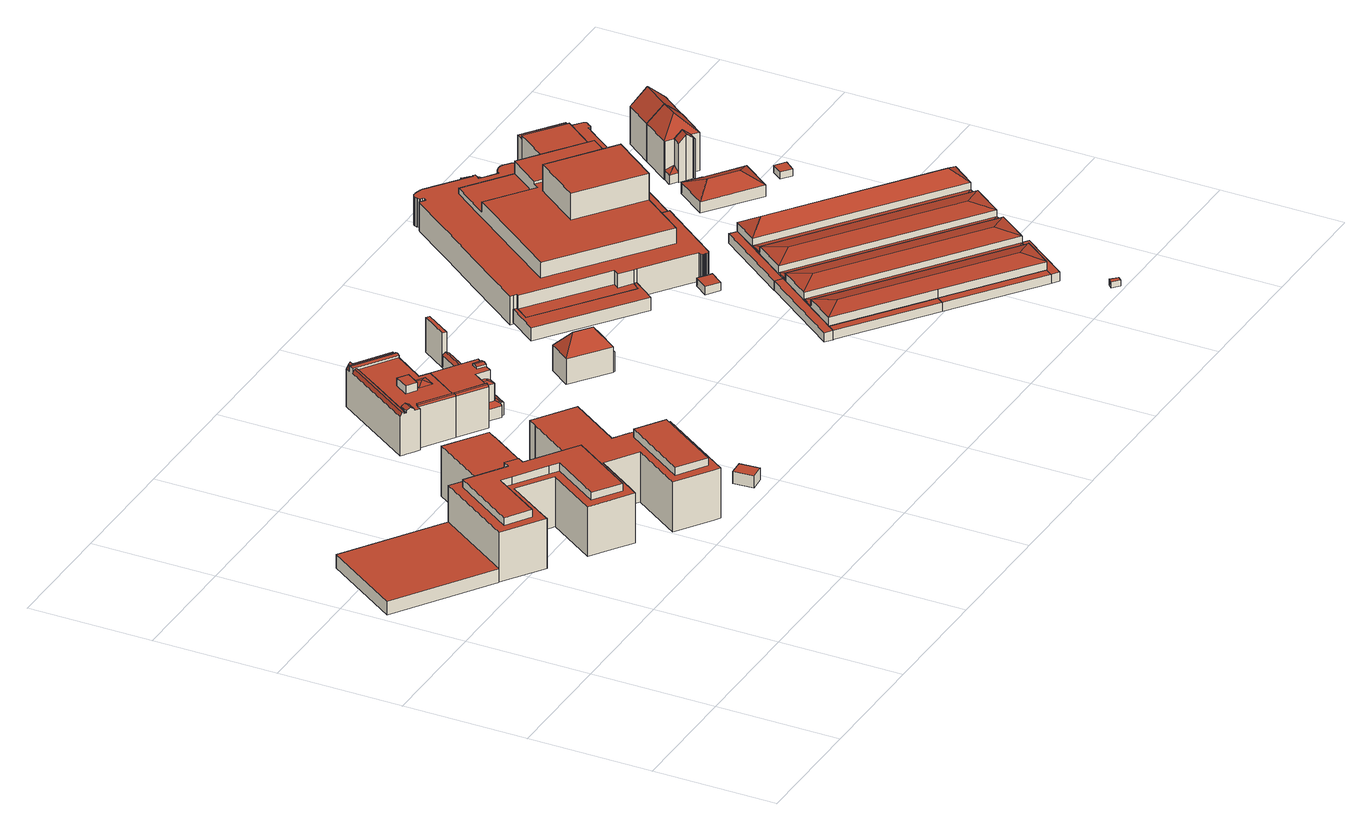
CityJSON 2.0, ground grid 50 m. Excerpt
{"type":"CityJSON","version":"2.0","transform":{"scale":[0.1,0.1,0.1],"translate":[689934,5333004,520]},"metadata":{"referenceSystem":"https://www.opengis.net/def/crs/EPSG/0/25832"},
"CityObjects":{
"building1":{"type":"Building","attributes":{"Gemeindeschluessel":"09162000","HoeheDach":"546.674","HoeheGrund":"522.592","Methode":"2000","NiedrigsteTraufeDesGebaeudes":"528.250","Geometrietyp2DReferenz":"3000","function":"31001_3020","roofType":"1000","measuredHeight":24.08,"storeysAboveGround":6},"geometry":[{"type":"MultiSurface","lod":"2","boundaries":[[[0,1,2,3]],[[4,5,6,7]],[[8,9,10,11,12,13,14,15]],[[16,17,18,19]],[[20,21,22,23]],[[24,25,15,14,26,27]],[[28,29,30,31]],[[32,33,34,35]],[[36,37,38,39,40,41,42,43]],[[44,45,46,47]],[[48,49,50,51]],[[52,53,54,55,56,57,58]],[[59,60,61,62]],[[63,64,65,66]],[[67,68,19,18,69,70]],[[71,72,73,74]],[[7,75,76,54,53,4]],[[77,78,79,80]],[[81,82,49,48]],[[83,84,85,86]],[[87,88,89,90,16,19,68,67,91,92,10,9,8,15,25,24,93,0,3,94,95,96,97,98,71,74,57,56,55,99,59,62,81,48,51,100,42,41,40,39]],[[27,26,14,13,12,11,101,102,70,69,18,17,103,104,105,106,38,37,36,43,107,50,49,82,61,60,108,109,6,5,52,58,73,72,110,111,112,113,114],[32,35,115,63,66,20,23,28,31,77,80,83,86,116],[117,118,44,47]],[[116,119,33,32]],[[99,108,60,59]],[[93,24,27,114,120,1,0]],[[62,61,82,81]],[[85,84,79,78,30,29,22,21,65,64,121,34,33,119]],[[31,30,78,77]],[[45,122,123,46]],[[53,52,5,4]],[[23,22,29,28]],[[1,120,124,125,2]],[[91,67,70,102,101,92]],[[88,87,106,105,104,89]],[[39,38,106,87]],[[66,65,21,20]],[[96,112,111,97]],[[86,85,119,116]],[[3,2,125,94]],[[35,34,121,115]],[[98,110,72,71]],[[80,79,84,83]],[[107,43,42,100,51,50]],[[97,111,110,98]],[[6,109,108,76,75,7]],[[115,121,64,63]],[[112,96,95,124,113]],[[74,73,58,57]],[[120,114,113,124]],[[99,55,54,76,108]],[[94,125,124,95]],[[117,123,122,118]],[[104,103,17,16,90,89]],[[47,46,123,117]],[[92,101,11,10]],[[118,122,45,44]]],"semantics":{"surfaces":[{"type":"WallSurface"},{"type":"RoofSurface"},{"type":"GroundSurface"}],"values":[0,0,0,0,0,0,0,0,0,0,0,0,0,0,0,0,1,0,0,0,2,1,0,0,0,0,1,0,1,0,0,1,0,0,0,0,0,0,0,0,0,0,0,0,0,0,0,0,0,0,0,0,0,0,0,0]}}]},
"building2":{"type":"Building","attributes":{"Gemeindeschluessel":"09162000","HoeheDach":"525.460","HoeheGrund":"520.359","Methode":"2000","NiedrigsteTraufeDesGebaeudes":"525.460","Geometrietyp2DReferenz":"3000","function":"31001_2465","roofType":"1000","measuredHeight":5.1,"storeysAboveGround":1},"geometry":[{"type":"MultiSurface","lod":"2","boundaries":[[[126,127,128,129]],[[130,131,132,133]],[[130,133,126,129]],[[129,128,131,130]],[[133,132,127,126]],[[128,127,132,131]]],"semantics":{"surfaces":[{"type":"WallSurface"},{"type":"GroundSurface"},{"type":"RoofSurface"}],"values":[0,0,1,0,0,2]}}]},
"building3":{"type":"Building","attributes":{"Gemeindeschluessel":"09162000","HoeheDach":"544.950","HoeheGrund":"524.520","Methode":"2000","NiedrigsteTraufeDesGebaeudes":"540.214","Geometrietyp2DReferenz":"3000","function":"31001_1000","roofType":"1000","measuredHeight":20.43,"storeysAboveGround":6},"geometry":[{"type":"MultiSurface","lod":"2","boundaries":[[[134,135,136,137]],[[138,139,140,141]],[[142,143,144,145]],[[146,147,148,149]],[[150,151,152,153]],[[154,155,156,135,134]],[[157,158,140,139]],[[159,160,161,162]],[[152,151,147,146]],[[163,164,165,156,155,154]],[[166,167,168,169,170,171,172]],[[147,151,150,173,174,148]],[[159,175,176,177,178,179,180,181,170,169,182,160]],[[183,184,185,186]],[[142,187,188,189,190,162,161,191,192,193,143]],[[143,193,194,195,144]],[[180,179,196,197]],[[187,142,145,198]],[[199,200,181,180,197,183,186,201,202]],[[177,176,175,159,162,190,189,188,187,198,203,204,205,206,207,208,209,210,211,212,213,214,215,178]],[[216,217,218]],[[184,196,179,178,215,214,213,219,185]],[[220,194,193,192]],[[221,157,139,138]],[[198,145,222,203]],[[223,149,148,174]],[[208,207,206,205,204,203,222,153,152,146,149,223,163,154,134,137,209]],[[217,224,218]],[[137,136,172,171,202,201,219,213,212,211,210,209]],[[135,156,165,225,182,169,168,167,166,172,136]],[[196,184,183,197]],[[170,181,200,199,202,171]],[[216,226,217]],[[223,174,173,150,153,222,145,227,228,220,192,191,161,160,182,225,165,164,163],[141,229,221,138],[224,230,226,216,218]],[[229,158,157,221]],[[145,144,227]],[[141,140,158,229]],[[186,185,219,201]],[[217,226,230,224]],[[144,195,194,220,228,227]]],"semantics":{"surfaces":[{"type":"RoofSurface"},{"type":"WallSurface"},{"type":"GroundSurface"}],"values":[0,1,0,0,1,0,0,1,0,1,0,1,1,0,1,0,0,1,1,2,0,1,1,1,1,1,1,0,1,1,1,0,0,0,1,1,1,0,0,1]}}]},
"building4":{"type":"Building","attributes":{"Gemeindeschluessel":"09162000","HoeheDach":"543.020","HoeheGrund":"524.600","Methode":"2000","NiedrigsteTraufeDesGebaeudes":"537.773","Geometrietyp2DReferenz":"3000","function":"31001_1000","roofType":"1000","measuredHeight":18.42,"storeysAboveGround":6},"geometry":[{"type":"MultiSurface","lod":"2","boundaries":[[[231,232,233,234]],[[235,231,234,236]],[[237,238,142,143,193,192,161]],[[239,240,241,233,232]],[[240,239,242,243,244,245,246,161,192,247,248,249]],[[250,251,252,238,237,253,254]],[[242,255,256,243]],[[257,258,143,142]],[[259,260,261,262]],[[252,251,248,247,263,258,257]],[[231,254,253,246,245,260,259,255,242,239,232]],[[252,257,142,238]],[[235,249,250,254,231]],[[250,249,248,251]],[[236,234,233,241]],[[258,263,193,143]],[[255,259,262,256]],[[253,237,161,246]],[[240,249,235,236,241]],[[244,243,256,262,261]],[[192,193,263,247]],[[244,261,260,245]]],"semantics":{"surfaces":[{"type":"RoofSurface"},{"type":"WallSurface"},{"type":"GroundSurface"}],"values":[0,0,1,1,0,2,1,0,0,1,1,1,1,1,0,0,0,1,1,1,1,1]}}]},
"building5":{"type":"Building","attributes":{"Gemeindeschluessel":"09162000","HoeheDach":"530.785","HoeheGrund":"524.570","Methode":"2000","NiedrigsteTraufeDesGebaeudes":"529.339","Geometrietyp2DReferenz":"3000","function":"51009_1610","roofType":"2100","measuredHeight":6.21},"geometry":[{"type":"MultiSurface","lod":"2","boundaries":[[[264,265,266,267,268]],[[251,268,267,250]],[[269,265,264,270]],[[254,266,265,269]],[[270,264,268,251]],[[251,250,254,269,270]],[[250,267,266,254]]],"semantics":{"surfaces":[{"type":"RoofSurface"},{"type":"WallSurface"},{"type":"GroundSurface"}],"values":[0,1,1,1,1,2,1]}}]},
"building6":{"type":"Building","attributes":{"Gemeindeschluessel":"09162000","HoeheDach":"530.630","HoeheGrund":"524.560","Methode":"1000","NiedrigsteTraufeDesGebaeudes":"529.752","Geometrietyp2DReferenz":"3000","function":"51009_1610","roofType":"9999","measuredHeight":6.07},"geometry":[{"type":"MultiSurface","lod":"2","boundaries":[[[271,272,273,274]],[[269,275,272,271,254]],[[276,274,273,277,278]],[[279,280,281,282]],[[271,274,276,253,254]],[[278,277,280,279]],[[276,278,279,282,269,254,253]],[[275,281,280,277,273,272]],[[282,281,275,269]]],"semantics":{"surfaces":[{"type":"RoofSurface"},{"type":"WallSurface"},{"type":"GroundSurface"}],"values":[0,1,1,1,1,1,2,0,1]}}]},
"building7":{"type":"Building","attributes":{"Gemeindeschluessel":"09162000","HoeheDach":"538.900","HoeheGrund":"524.620","Methode":"2000","NiedrigsteTraufeDesGebaeudes":"538.900","Geometrietyp2DReferenz":"3000","function":"51009_1610","roofType":"1000","measuredHeight":14.28},"geometry":[{"type":"MultiSurface","lod":"2","boundaries":[[[278,283,284,276]],[[276,285,286,278]],[[276,284,287,285]],[[283,288,287,284]],[[286,288,283,278]],[[285,287,288,286]]],"semantics":{"surfaces":[{"type":"WallSurface"},{"type":"GroundSurface"},{"type":"RoofSurface"}],"values":[0,1,0,2,0,0]}}]},
"building8":{"type":"Building","attributes":{"Gemeindeschluessel":"09162000","HoeheDach":"540.000","HoeheGrund":"522.620","Methode":"2000","NiedrigsteTraufeDesGebaeudes":"530.728","Geometrietyp2DReferenz":"3000","function":"31001_9998","roofType":"3200","measuredHeight":17.38,"storeysAboveGround":3},"geometry":[{"type":"MultiSurface","lod":"2","boundaries":[[[289,290,291,292]],[[293,294,295,296,297,298]],[[292,291,299,300]],[[301,302,303,304]],[[293,305,289,292,300,301,304,306,294]],[[307,308,309,310]],[[311,312,297,296]],[[307,298,297,312,303,308]],[[295,313,311,296]],[[306,313,295,294]],[[310,309,291,290]],[[293,298,307,305]],[[289,305,307,310,290]],[[300,299,302,301]],[[306,304,303,312,311,313]],[[309,308,303,302,299,291]]],"semantics":{"surfaces":[{"type":"WallSurface"},{"type":"GroundSurface"},{"type":"RoofSurface"}],"values":[0,0,0,0,1,2,0,2,2,0,2,0,0,0,0,2]}}]},
"building9":{"type":"Building","attributes":{"Gemeindeschluessel":"09162000","HoeheDach":"528.799","HoeheGrund":"523.264","Methode":"2000","NiedrigsteTraufeDesGebaeudes":"528.799","Geometrietyp2DReferenz":"3000","function":"51009_1610","roofType":"1000","measuredHeight":5.54},"geometry":[{"type":"MultiSurface","lod":"2","boundaries":[[[314,315,316,317,318,319,320,321]],[[322,323,324,325,326,327,328,329]],[[325,320,319,326]],[[327,318,317,328]],[[314,323,322,315]],[[328,317,316,329]],[[329,316,315,322]],[[323,314,321,324]],[[326,319,318,327]],[[324,321,320,325]]],"semantics":{"surfaces":[{"type":"RoofSurface"},{"type":"GroundSurface"},{"type":"WallSurface"}],"values":[0,1,2,2,2,2,2,2,2,2]}}]},
"building10":{"type":"Building","attributes":{"Gemeindeschluessel":"09162000","HoeheDach":"526.145","HoeheGrund":"522.380","Methode":"1000","NiedrigsteTraufeDesGebaeudes":"526.145","Geometrietyp2DReferenz":"3000","function":"51009_1610","roofType":"1000","measuredHeight":3.77},"geometry":[{"type":"MultiSurface","lod":"2","boundaries":[[[330,331,332,333]],[[334,335,336,337]],[[337,336,331,330]],[[333,332,335,334]],[[333,334,337,330]],[[336,335,332,331]]],"semantics":{"surfaces":[{"type":"WallSurface"},{"type":"GroundSurface"},{"type":"RoofSurface"}],"values":[0,0,0,0,1,2]}}]},
"building11":{"type":"Building","attributes":{"Gemeindeschluessel":"09162000","HoeheDach":"526.098","HoeheGrund":"522.340","Methode":"1000","NiedrigsteTraufeDesGebaeudes":"526.098","Geometrietyp2DReferenz":"3000","function":"51009_1610","roofType":"1000","measuredHeight":3.76},"geometry":[{"type":"MultiSurface","lod":"2","boundaries":[[[338,339,336,340]],[[341,342,343,344]],[[345,346,347,348]],[[341,344,345,348,349,338,340,350]],[[350,335,342,341]],[[335,336,339,351,347,346,343,342]],[[340,336,335,350]],[[348,347,351,349]],[[349,351,339,338]],[[344,343,346,345]]],"semantics":{"surfaces":[{"type":"WallSurface"},{"type":"GroundSurface"},{"type":"RoofSurface"}],"values":[0,0,0,1,0,2,0,0,0,0]}}]},
"building12":{"type":"Building","attributes":{"Gemeindeschluessel":"09162000","HoeheDach":"526.664","HoeheGrund":"523.246","Methode":"2000","NiedrigsteTraufeDesGebaeudes":"526.664","Geometrietyp2DReferenz":"3000","function":"31001_2463","roofType":"1000","measuredHeight":3.42,"storeysAboveGround":1},"geometry":[{"type":"MultiSurface","lod":"2","boundaries":[[[352,353,354,355]],[[356,357,358,359]],[[355,354,357,356]],[[353,358,357,354]],[[359,358,353,352]],[[355,356,359,352]]],"semantics":{"surfaces":[{"type":"WallSurface"},{"type":"RoofSurface"},{"type":"GroundSurface"}],"values":[0,0,0,1,0,2]}}]},
"building13":{"type":"Building","attributes":{"Gemeindeschluessel":"09162000","HoeheDach":"526.138","HoeheGrund":"522.361","Methode":"1000","NiedrigsteTraufeDesGebaeudes":"526.138","Geometrietyp2DReferenz":"3000","function":"51009_1610","roofType":"1000","measuredHeight":3.78},"geometry":[{"type":"MultiSurface","lod":"2","boundaries":[[[330,333,332,331]],[[331,332,360,361]],[[333,330,362,363]],[[331,361,362,330]],[[363,362,361,360]],[[363,360,332,333]]],"semantics":{"surfaces":[{"type":"WallSurface"},{"type":"RoofSurface"},{"type":"GroundSurface"}],"values":[0,1,2,0,0,0]}}]},
"building14":{"type":"Building","attributes":{"Gemeindeschluessel":"09162000","HoeheDach":"526.115","HoeheGrund":"522.247","Methode":"1000","NiedrigsteTraufeDesGebaeudes":"526.115","Geometrietyp2DReferenz":"3000","function":"51009_1610","roofType":"1000","measuredHeight":3.87},"geometry":[{"type":"MultiSurface","lod":"2","boundaries":[[[364,365,366,367,368]],[[369,370,364,368]],[[371,343,372,373]],[[373,372,370,369]],[[366,365,346,374]],[[364,370,372,343,346,365]],[[374,346,343,371]],[[371,373,369,368,367,366,374]]],"semantics":{"surfaces":[{"type":"WallSurface"},{"type":"RoofSurface"},{"type":"GroundSurface"}],"values":[0,0,0,0,0,1,0,2]}}]},
"building15":{"type":"Building","attributes":{"name":"Münchner Volkstheater","Gemeindeschluessel":"09162000","HoeheDach":"552.040","HoeheGrund":"522.654","Methode":"2000","NiedrigsteTraufeDesGebaeudes":"526.332","Geometrietyp2DReferenz":"3000","function":"31001_3000","roofType":"1000","measuredHeight":29.39,"storeysAboveGround":4},"geometry":[{"type":"MultiSurface","lod":"2","boundaries":[[[375,376,377,378,379,380,381,382,383]],[[384,385,386,387]],[[388,389,390,391]],[[392,393,394,395]],[[396,397,398,399]],[[400,401,402,403,404,405,406,407,408]],[[409,410,411,412]],[[413,319,320,414]],[[415,378,377,376,416]],[[417,418,419,420]],[[421,422,423,424,425,426,427,428,429,430,431,432,433,434,435,436]],[[399,437,438,384,387,439,440,441,442,443,419,418,444,445,446,447,448,449,450,394,393,451,452,453,454,455,456,457,458,396]],[[459,460,461,462]],[[319,463,459,462,464,465,320]],[[466,467,468,469]],[[470,471,467,466]],[[472,415,416,473]],[[474,475,476,477,478,479]],[[480,452,451,481]],[[482,483,484,485]],[[486,487,488,489,379,378,415,472,490,491,492,493,494]],[[495,496,497,498]],[[499,500,501,502]],[[503,504,505,506]],[[507,508,509,510,511,512,513]],[[514,515,375,383,516,517]],[[518,519,520,521]],[[522,523,504,503]],[[524,431,430,525]],[[526,527,528,529]],[[530,531,532,533]],[[534,535,536,537]],[[538,539,491,490]],[[540,541,542,543]],[[544,545,546,547,510,509,548]],[[439,549,550,440]],[[551,552,553,554]],[[555,556,552,551]],[[557,445,444,558]],[[559,447,446,560]],[[502,501,519,518]],[[561,562,563,564]],[[565,566,535,534]],[[567,568,500,499]],[[525,430,429,569]],[[570,571,572,573]],[[412,411,574,575]],[[576,577,556,555]],[[578,426,425,579]],[[580,581,389,388]],[[437,582,583,438]],[[584,585,586,587]],[[558,444,418,417]],[[588,473,416,376,375,515,514]],[[589,590,591,592]],[[543,542,585,584]],[[593,594,479,478]],[[595,596,597,598,517,516,383,382,599,600,601,602,603]],[[604,605,539,538]],[[458,606,397,396]],[[387,386,549,439]],[[607,608,609,610]],[[611,455,454,612]],[[577,576,613,614,441,440,550]],[[615,616,617,618]],[[320,465,619,581,580,620,414]],[[399,398,582,437]],[[621,486,494,622,595,603]],[[623,624,625,626]],[[592,591,627,628]],[[629,630,631,632]],[[633,450,449,634]],[[635,443,442,636]],[[498,497,616,615]],[[637,423,422,638]],[[575,574,483,482]],[[639,640,608,607]],[[641,642,471,470]],[[643,448,447,559]],[[644,492,491,539,605]],[[463,645,460,459]],[[632,631,410,409]],[[646,513,512,571,570,647,648]],[[649,427,426,578]],[[485,484,640,639]],[[650,651,404,403]],[[652,653,654,655]],[[656,657,658,659,527,526]],[[660,661,658,657]],[[610,609,661,660]],[[662,424,423,637]],[[626,625,496,495]],[[663,664,456,455,611,590,589]],[[560,446,445,557]],[[622,494,493,665,604,538,490,472,473,588,598,597,596,595]],[[666,667,668,669]],[[655,654,670,671]],[[634,449,448,643]],[[579,425,424,662]],[[672,673,674,675]],[[618,617,642,641]],[[676,677,406,405]],[[464,462,461,678,619,465]],[[569,429,428,679]],[[636,442,441,614]],[[680,681,630,629]],[[521,520,667,666]],[[433,682,683,434]],[[420,419,443,635]],[[638,422,421,684]],[[685,453,452,480]],[[671,670,686,687]],[[564,563,523,522]],[[675,674,541,540]],[[506,505,673,672]],[[405,404,651,536,535,566,688,689,683,682,468,467,471,642,617,616,497,496,625,624,690,548,509,508,691,676]],[[587,586,692,693]],[[573,572,694,695]],[[498,615,618,641,470,466,469,696,697,524,525,569,679,649,578,579,662,637,638,684,698,565,534,537,650,403,402,401,400,680,629,632,409,412,575,482,485,639,607,610,660,657,656,526,529,699,413,414,620,580,388,391,700,701,702,703,561,564,522,503,506,672,675,540,543,584,587,693,567,499,502,518,521,666,669,704,664,663,589,592,628,705,685,480,481,392,395,633,634,643,559,560,557,558,417,420,635,636,614,613,576,555,551,554,706,530,533,652,655,671,687,593,478,477,476,648,647,570,573,695,546,545,544,707,623,626,495]],[[476,475,646,648]],[[698,684,421,436,688,566,565]],[[544,548,690,707]],[[395,394,450,633]],[[695,694,547,546]],[[665,493,492,644,605,604]],[[481,451,393,392]],[[697,696,469,468,682,433,432]],[[389,581,619,678,461,460,645,528,527,659,658,661,609,608,640,484,483,574,411,410,631,630,681,408,407,406,677,708,507,513,646,475,474,479,594,686,670,654,653,532,531,709,553,552,556,577,550,549,386,385,583,582,398,397,606,710,668,667,520,519,501,500,568,692,586,585,542,541,674,673,505,504,523,563,562,711,712,713,714,390],[602,601,600,599,382,381,380,379,489,488,487,486,621,603]],[[693,692,568,567]],[[517,598,588,514]],[[390,714,713,712,711,562,561,703,702,701,700,391]],[[679,428,427,649]],[[687,686,594,593]],[[611,612,627,591,590]],[[537,536,651,650]],[[400,408,681,680]],[[554,553,709,706]],[[697,432,431,524]],[[612,454,453,685,705,628,627]],[[457,710,606,458]],[[707,690,624,623]],[[668,710,457,456,664,704,669]],[[533,532,653,652]],[[434,683,689,435]],[[463,319,413,699,529,528,645]],[[438,583,385,384]],[[435,689,688,436]],[[676,691,508,507,708,677]],[[511,510,547,694,572,571,512]],[[706,709,531,530]]],"semantics":{"surfaces":[{"type":"WallSurface"},{"type":"RoofSurface"},{"type":"GroundSurface"}],"values":[0,0,0,0,0,0,0,0,1,0,1,1,0,1,0,0,0,0,0,0,0,0,0,0,0,1,0,0,0,0,0,0,0,0,0,0,0,0,0,0,0,0,0,0,0,0,0,0,0,0,0,0,0,0,0,0,0,0,0,0,0,0,0,0,0,0,0,0,0,0,0,0,0,0,0,0,0,0,0,1,0,0,0,0,0,0,0,0,0,0,0,0,0,0,1,0,0,0,0,0,0,0,0,0,0,0,0,0,0,0,0,0,0,0,0,1,0,0,2,0,0,0,0,0,0,0,0,1,0,0,0,0,0,1,0,0,0,0,0,0,0,0,0,0,0,0,0,0,1,0]}}]},
"building16":{"type":"Building","attributes":{"Gemeindeschluessel":"09162000","HoeheDach":"524.955","HoeheGrund":"522.455","Methode":"1000","NiedrigsteTraufeDesGebaeudes":"524.955","Geometrietyp2DReferenz":"3000","function":"31001_2000","roofType":"1000","measuredHeight":2.5,"storeysAboveGround":1},"geometry":[{"type":"MultiSurface","lod":"2","boundaries":[[[715,716,717,718]],[[719,720,716,715]],[[718,717,721,722]],[[718,722,719,715]],[[720,721,717,716]],[[722,721,720,719]]],"semantics":{"surfaces":[{"type":"WallSurface"},{"type":"GroundSurface"},{"type":"RoofSurface"}],"values":[0,0,0,1,2,0]}}]},
"building17":{"type":"Building","attributes":{"Gemeindeschluessel":"09162000","HoeheDach":"534.000","HoeheGrund":"522.340","Methode":"2000","NiedrigsteTraufeDesGebaeudes":"526.840","Geometrietyp2DReferenz":"3000","function":"31001_9998","roofType":"3200","measuredHeight":11.66,"storeysAboveGround":2},"geometry":[{"type":"MultiSurface","lod":"2","boundaries":[[[723,724,725,726]],[[727,728,729,730]],[[731,732,733,340]],[[734,735,736,737,738]],[[732,739,740,741,742,733]],[[743,744,745,746,730,729,747,748,738,737,749,750]],[[751,752,753,754,755,756,757]],[[758,759,760,761,762]],[[754,753,763]],[[764,765,766,726,725,767,740,739,768]],[[338,769,770,349]],[[771,772,773,774]],[[768,739,732,731]],[[761,746,745,775,762]],[[738,748,776,734]],[[740,767,741]],[[762,777,778,758]],[[772,779,780,781,782,773]],[[742,741,767,725,724,783]],[[784,763,753,785]],[[729,786,747]],[[348,787,788,777,762,775,345]],[[728,789,790,791]],[[792,793,794,759,758,778,795,796]],[[349,770,774,773,782,787,348]],[[784,785,797]],[[755,754,763,784,797]],[[756,755,797,798]],[[734,757,756,735]],[[779,799,796,795,780]],[[736,798,749,737]],[[345,775,745,744]],[[750,749,798,797,785,800]],[[800,785,753,752]],[[801,802,803,771,774]],[[751,804,793,792,805,806,764,768,731,340,338,349,348,345,744,743,750,800,752]],[[736,735,756,798]],[[742,783,733]],[[726,766,802,801,807,723]],[[759,794,727,760]],[[806,805,799,779,772,771,803,808]],[[806,808,765,764]],[[786,791,790,776,748,747]],[[781,788,787,782]],[[793,804,789,728,727,794]],[[761,760,727,730,746]],[[728,791,786,729]],[[340,733,783,724,723,807,769,338]],[[766,765,808,803,802]],[[781,780,795,778,777,788]],[[792,796,799,805]],[[801,774,770,769,807]],[[804,751,757,734,776,790,789]]],"semantics":{"surfaces":[{"type":"WallSurface"},{"type":"RoofSurface"},{"type":"GroundSurface"}],"values":[0,0,0,1,1,0,0,1,1,0,0,0,0,1,0,1,0,1,1,1,1,0,1,0,0,1,1,0,1,1,1,0,0,0,1,2,1,1,1,1,0,0,1,1,0,1,1,0,1,1,0,1,0]}}]},
"building18":{"type":"Building","attributes":{"Gemeindeschluessel":"09162000","HoeheDach":"526.182","HoeheGrund":"522.361","Methode":"1000","NiedrigsteTraufeDesGebaeudes":"526.182","Geometrietyp2DReferenz":"3000","function":"51009_1610","roofType":"1000","measuredHeight":3.82},"geometry":[{"type":"MultiSurface","lod":"2","boundaries":[[[809,810,811,812]],[[363,813,814,362]],[[815,816,813,363]],[[363,362,817,809,812,818,815]],[[812,811,819,818]],[[818,819,816,815]],[[817,820,810,809]],[[816,819,811,810,820,814,813]],[[362,814,820,817]]],"semantics":{"surfaces":[{"type":"WallSurface"},{"type":"GroundSurface"},{"type":"RoofSurface"}],"values":[0,0,0,1,0,0,0,2,0]}}]},
"building19":{"type":"Building","attributes":{"Gemeindeschluessel":"09162000","HoeheDach":"530.710","HoeheGrund":"522.192","Methode":"2000","NiedrigsteTraufeDesGebaeudes":"526.888","Geometrietyp2DReferenz":"3000","function":"31001_9998","roofType":"3200","measuredHeight":8.52,"storeysAboveGround":1},"geometry":[{"type":"MultiSurface","lod":"2","boundaries":[[[821,822,823,824,825,826]],[[824,823,827,828]],[[824,828,829,825]],[[822,830,827,823]],[[831,832,833,834,829,828,827]],[[821,826,834,833,835]],[[831,827,830]],[[835,832,831,830]],[[835,833,832]],[[825,829,834,826]],[[821,835,830,822]]],"semantics":{"surfaces":[{"type":"GroundSurface"},{"type":"WallSurface"},{"type":"RoofSurface"}],"values":[0,1,1,1,2,1,2,2,2,1,1]}}]},
"building20":{"type":"Building","attributes":{"Gemeindeschluessel":"09162000","HoeheDach":"544.540","HoeheGrund":"522.262","Methode":"2000","NiedrigsteTraufeDesGebaeudes":"526.086","Geometrietyp2DReferenz":"3000","function":"31001_1000","roofType":"3200","measuredHeight":22.28,"storeysAboveGround":6},"geometry":[{"type":"MultiSurface","lod":"2","boundaries":[[[836,837,838,839,840]],[[841,842,843,844]],[[845,846,847,848,849]],[[850,851,852,853,854,855]],[[856,857,858,859,860]],[[861,862,838,837]],[[863,864,865,866]],[[850,855,867,868]],[[869,845,849,857,856,870]],[[860,871,865]],[[872,873,842,841,874]],[[836,840,875,876]],[[853,852,874,841,844,839,838,862,877,859]],[[878,879,880,881]],[[864,870,856,860,865]],[[872,874,852,851]],[[873,876,875,843,842]],[[847,880,879,867,855,854,882,848]],[[869,870,864,863]],[[853,859,858,882,854]],[[860,859,877,871]],[[849,848,882,858,857]],[[868,867,879,878]],[[844,843,875,840,839]],[[861,866,865,871,877,862]],[[872,851,850,868,878,881,846,845,869,863,866,861,837,836,876,873]],[[881,880,847,846]]],"semantics":{"surfaces":[{"type":"WallSurface"},{"type":"RoofSurface"},{"type":"GroundSurface"}],"values":[0,1,0,0,0,0,0,0,0,1,0,0,1,0,1,0,0,1,0,0,0,1,0,1,0,2,0]}}]},
"building21":{"type":"Building","attributes":{"Gemeindeschluessel":"09162000","HoeheDach":"525.327","HoeheGrund":"522.400","Methode":"1000","NiedrigsteTraufeDesGebaeudes":"525.327","Geometrietyp2DReferenz":"3000","function":"31001_2000","roofType":"1000","measuredHeight":2.93},"geometry":[{"type":"MultiSurface","lod":"2","boundaries":[[[883,884,885,886]],[[887,888,884,883]],[[884,888,889,885]],[[887,883,886,890]],[[886,885,889,890]],[[888,887,890,889]]],"semantics":{"surfaces":[{"type":"WallSurface"},{"type":"RoofSurface"},{"type":"GroundSurface"}],"values":[0,1,0,0,2,0]}}]},
"building22":{"type":"Building","attributes":{"Gemeindeschluessel":"09162000","HoeheDach":"544.558","HoeheGrund":"522.450","Methode":"2000","NiedrigsteTraufeDesGebaeudes":"538.117","Geometrietyp2DReferenz":"3000","function":"31001_1000","roofType":"3100","measuredHeight":22.11,"storeysAboveGround":6},"geometry":[{"type":"MultiSurface","lod":"2","boundaries":[[[891,892,893,894]],[[895,896,897,898]],[[898,897,892,891]],[[894,893,899,900]],[[900,899,901,875,902]],[[875,901,903,904,905,906]],[[902,875,906,907]],[[907,906,905,908]],[[899,893,892,897,896,903,901]],[[908,905,904,909]],[[909,904,903,896,895]],[[909,895,898,891,894,900,902,907,908]]],"semantics":{"surfaces":[{"type":"WallSurface"},{"type":"RoofSurface"},{"type":"GroundSurface"}],"values":[0,0,0,0,0,1,0,0,1,0,0,2]}}]}
},
"vertices":[
[388,1061,26],[388,1061,82],[8,1316,82],[8,1316,26],[853,1198,86],[853,1198,234],[990,1105,234],[990,1105,86],[690,1144,26],[813,1061,26],[822,1055,26],[822,1055,234],[813,1061,234],[690,1144,234],[683,1148,234],[683,1148,26],[1111,861,26],[1111,861,234],[985,946,234],[985,946,26],[1013,1047,234],[1013,1047,266],[844,796,266],[844,796,234],[551,951,26],[570,980,26],[570,980,234],[551,951,234],[737,868,234],[737,868,266],[866,1060,266],[866,1060,234],[610,1318,234],[610,1318,266],[765,1214,266],[765,1214,234],[1248,930,234],[1323,880,234],[1350,862,234],[1350,862,26],[1323,880,26],[1248,930,26],[1227,944,26],[1227,944,234],[1137,602,234],[1137,602,267],[1025,677,267],[1025,677,234],[1152,995,26],[1152,995,234],[1173,981,234],[1173,981,26],[970,1372,234],[970,1372,86],[1034,1328,86],[1034,1328,26],[970,1372,26],[969,1372,26],[969,1372,234],[1108,1281,26],[1108,1281,234],[1129,1312,234],[1129,1312,26],[830,1205,234],[830,1205,266],[814,1181,266],[814,1181,234],[852,749,26],[871,778,26],[871,778,234],[852,749,234],[991,1404,26],[991,1404,234],[971,1374,234],[971,1374,26],[996,1114,86],[1107,1279,86],[830,1085,234],[830,1085,266],[705,1168,266],[705,1168,234],[1292,1202,26],[1292,1202,234],[665,1195,234],[665,1195,266],[536,1003,266],[536,1003,234],[1143,554,26],[1116,571,26],[979,663,26],[1000,694,26],[771,803,26],[690,858,26],[389,1061,26],[215,1624,26],[596,1369,26],[679,1313,26],[689,1306,26],[828,1514,26],[1107,1279,26],[1212,955,26],[690,858,234],[771,803,234],[1000,694,234],[979,663,234],[1116,571,234],[1143,554,234],[1212,955,234],[1107,1279,234],[996,1114,234],[828,1514,234],[689,1306,234],[679,1313,234],[596,1369,234],[389,1061,234],[782,1238,234],[440,1066,234],[1194,929,234],[1306,854,234],[440,1066,266],[389,1061,82],[782,1238,266],[1306,854,267],[1194,929,267],[596,1369,82],[215,1624,82],
[1472,562,4],[1472,562,55],[1413,557,55],[1413,557,4],[1407,640,4],[1407,640,55],[1465,644,55],[1465,644,4],
[988,1751,222],[1181,2039,222],[1174,2044,207],[981,1756,207],[1119,1804,217],[1119,1804,249],[1155,1857,249],[1155,1857,217],[1184,1635,216],[1187,1640,224],[1060,1725,224],[1057,1721,217],[1016,1732,234],[1038,1764,234],[1025,1773,224],[1003,1741,224],[1051,1756,217],[1051,1756,224],[1029,1723,224],[1029,1723,217],[994,1747,226],[1095,1897,226],[1187,2035,226],[1159,1777,249],[1195,1830,249],[1249,1816,45],[1249,1816,217],[1287,1790,217],[1287,1790,45],[994,1747,217],[1095,1897,217],[1187,2035,217],[1181,2039,227],[1187,2035,227],[1194,2030,227],[1331,1937,227],[1337,1947,230],[1181,2054,230],[1174,2044,227],[1038,1764,217],[1025,1773,217],[1331,1937,45],[1337,1947,45],[1344,1957,45],[1355,1974,45],[1355,1974,217],[1344,1957,217],[1344,1957,227],[1331,1937,217],[1201,2055,226],[1212,2072,226],[1206,2076,221],[1194,2059,221],[1184,1635,45],[1187,1640,45],[1190,1646,45],[1277,1775,45],[1277,1775,217],[1190,1646,217],[1190,1646,226],[1064,1731,226],[1062,1728,225],[1212,2072,217],[1201,2055,217],[1057,1721,45],[1194,2059,227],[1201,2055,227],[1187,2064,202],[1187,2064,227],[1050,1710,45],[1029,1723,45],[1016,1732,45],[1003,1741,45],[994,1747,45],[988,1751,45],[981,1756,45],[1174,2044,45],[1181,2054,45],[1187,2064,45],[1199,2081,45],[1206,2076,45],[1212,2072,45],[1222,1748,217],[1214,1785,228],[1177,1779,217],[1199,2081,202],[1064,1731,217],[1159,1777,217],[1050,1710,217],[1003,1741,217],[1206,1822,217],[1194,2030,217],[1251,1792,217],[1060,1725,217],[1062,1728,217],[1195,1830,217],[1222,1812,217],
[1383,1581,178],[1401,1608,178],[1386,1618,187],[1377,1605,187],[1332,1615,178],[1342,1629,187],[1287,1790,46],[1184,1635,46],[1401,1608,217],[1350,1642,217],[1350,1642,187],[1417,1632,217],[1386,1653,217],[1402,1677,217],[1433,1657,217],[1450,1681,217],[1302,1571,217],[1318,1594,217],[1332,1615,217],[1332,1615,46],[1318,1594,46],[1295,1560,46],[1450,1681,46],[1383,1581,46],[1417,1632,226],[1386,1653,226],[1295,1560,216],[1298,1565,224],[1425,1644,230],[1433,1657,226],[1402,1677,226],[1394,1665,230],[1302,1571,226],
[1382,1551,93],[1387,1559,99],[1383,1581,108],[1332,1615,108],[1318,1594,93],[1387,1559,46],[1382,1551,46],
[1383,1581,98],[1387,1562,106],[1606,1888,106],[1594,1896,98],[1387,1559,105],[1594,1896,46],[1608,1886,105],[1608,1886,46],[1618,1880,46],[1618,1880,98],[1398,1552,98],[1398,1552,46],
[1608,1886,189],[1594,1896,189],[1663,1998,46],[1677,1988,46],[1663,1998,189],[1677,1988,189],
[1718,1464,26],[1718,1464,132],[1783,1549,132],[1783,1549,26],[1869,1352,26],[1876,1348,26],[1876,1348,107],[1869,1352,110],[1869,1352,131],[1869,1352,132],[1785,1548,132],[1785,1548,26],[1862,1490,26],[1862,1490,132],[1933,1437,132],[1933,1437,26],[1868,1351,26],[1939,1433,26],[1868,1351,132],[1858,1426,200],[1794,1474,200],[1719,1464,132],[1933,1437,110],[1933,1437,131],[1939,1433,108],
[2005,1820,88],[1918,1704,88],[2300,1418,88],[2368,1509,88],[2358,1517,88],[2334,1485,88],[1974,1755,88],[2016,1812,88],[1918,1704,33],[2005,1820,33],[2016,1812,33],[1974,1755,33],[2334,1485,33],[2358,1517,33],[2368,1509,33],[2300,1418,33],
[2797,521,24],[2797,521,61],[2777,493,61],[2777,493,24],[2428,753,24],[2428,753,61],[2449,781,61],[2449,781,24],
[2539,902,23],[2539,902,61],[2449,781,23],[2400,774,23],[2400,774,61],[2640,1096,61],[2640,1096,23],[2668,1075,23],[2668,1075,61],[2655,1057,61],[2655,1057,23],[2565,937,23],[2428,753,23],[2565,937,61],
[2536,1258,32],[2536,1258,67],[2486,1294,67],[2486,1294,32],[2526,1348,32],[2526,1348,67],[2576,1311,67],[2576,1311,32],
[3125,232,61],[3146,260,61],[3146,260,24],[3125,232,24],
[2797,1248,61],[2681,1092,61],[2681,1092,22],[2771,1213,22],[2797,1248,22],[2887,1368,22],[2887,1368,61],[2640,1096,22],[2859,1389,61],[2859,1389,22],[2668,1075,22],
[2726,2178,168],[2726,2178,221],[2848,2088,221],[2981,1989,221],[2981,1989,145],[2848,2088,145],[2726,2178,145],[2546,2312,145],[2546,2312,168],[2760,2263,82],[2760,2263,145],[2769,2266,145],[2769,2266,82],[2005,1820,26],[2005,1820,145],[1995,1828,145],[1995,1828,26],[2756,2386,26],[2756,2386,82],[2762,2378,82],[2762,2378,26],[2673,2296,82],[2673,2296,145],[2737,2248,145],[2737,2248,82],[2591,1333,26],[2653,1415,26],[2781,1586,26],[2782,1587,26],[2782,1587,134],[2781,1586,134],[2781,1586,145],[2653,1415,145],[2591,1333,145],[2578,1331,26],[2578,1331,145],[2575,1334,145],[2575,1334,26],[2334,1485,26],[1974,1755,26],[2887,1863,221],[2632,2052,221],[2771,2291,26],[2771,2291,82],[2773,2284,82],[2773,2284,26],[3058,1910,95],[3056,1908,95],[3062,1904,95],[3067,1911,95],[3071,1918,95],[3074,1925,95],[3076,1933,95],[3078,1943,95],[3080,1953,95],[3083,1963,95],[3087,1970,95],[3090,1974,95],[3191,2109,95],[3186,2107,95],[3176,2111,95],[3038,1925,95],[2743,2255,82],[2751,2260,82],[2783,2264,82],[2793,2261,82],[2785,2266,82],[2780,2271,82],[2776,2277,82],[2771,2298,82],[2772,2306,82],[2775,2333,82],[2775,2342,82],[2774,2352,82],[2771,2361,82],[2768,2370,82],[2749,2392,82],[2738,2401,82],[2722,2379,82],[2718,2382,82],[2690,2344,82],[2694,2341,82],[2680,2323,82],[2689,2317,82],[2306,1553,88],[2306,1553,145],[2322,1575,145],[2322,1575,88],[2357,1515,88],[2114,1731,88],[2013,1807,88],[3197,2117,26],[3197,2117,134],[3194,2114,134],[3194,2114,26],[3197,2120,26],[3197,2120,134],[2887,1863,210],[2632,2052,210],[2883,2136,145],[2888,2132,145],[2888,2132,26],[2883,2136,26],[2822,2182,26],[2822,2182,145],[2738,2401,26],[2749,2392,26],[2570,1339,26],[2570,1339,145],[2567,1340,145],[2567,1340,26],[2589,1463,145],[2719,1637,145],[2854,1818,145],[2887,1863,145],[2854,1818,210],[2854,1818,320],[2719,1637,320],[2719,1637,210],[2589,1463,210],[3207,2134,26],[3207,2134,134],[3207,2131,134],[3207,2131,26],[2474,2452,26],[2474,2452,145],[2479,2452,145],[2479,2452,26],[2457,2412,26],[2457,2412,145],[2453,2416,145],[2453,2416,26],[3159,2179,145],[3159,2179,134],[3169,2172,134],[3169,2172,129],[3159,2179,129],[3008,2293,129],[3008,2293,145],[2616,2030,168],[2632,2052,168],[2453,2186,168],[2436,2163,168],[2506,2445,26],[2506,2445,145],[2512,2443,145],[2512,2443,26],[2462,2408,26],[2462,2408,145],[3087,1970,26],[3083,1963,26],[2368,1509,26],[2368,1509,145],[2358,1517,145],[2358,1517,26],[2828,2226,26],[2828,2226,145],[2830,2219,145],[2830,2219,26],[2955,1819,26],[2955,1819,134],[2939,1797,134],[2939,1797,26],[2603,2004,210],[2603,2004,320],[2450,2432,26],[2450,2432,145],[2451,2438,145],[2451,2438,26],[3168,2171,26],[3169,2172,26],[3180,2187,26],[3180,2187,129],[3168,2171,134],[2783,2264,145],[2793,2261,145],[2814,2245,26],[2814,2245,145],[2819,2240,145],[2819,2240,26],[2807,2249,26],[2807,2249,145],[2772,2306,26],[2771,2298,26],[2775,2342,26],[2775,2333,26],[2431,2412,26],[2431,2412,145],[2453,2396,145],[2453,2396,26],[3036,1927,26],[3036,1927,134],[2468,2452,26],[2468,2452,145],[3080,1953,26],[3027,2318,26],[3027,2318,129],[3180,2204,129],[3180,2204,26],[2573,1337,145],[2573,1337,26],[2800,2255,26],[2800,2255,145],[3074,1925,26],[3071,1918,26],[2016,1812,26],[2016,1812,145],[2743,2255,145],[2751,2260,145],[2454,2443,26],[2454,2443,145],[2458,2447,145],[2458,2447,26],[2616,2030,210],[2677,2354,26],[2677,2354,63],[2691,2372,63],[2691,2372,26],[2826,2188,26],[2826,2188,145],[2156,1787,210],[2285,1960,210],[2419,2141,210],[2436,2163,210],[2453,2186,145],[2436,2163,145],[2419,2141,145],[2285,1960,145],[2156,1787,145],[2468,1823,210],[2468,1823,320],[2689,2317,145],[2562,1345,26],[2562,1345,145],[2561,1349,145],[2561,1349,26],[2690,2344,63],[2718,2382,63],[2793,2261,26],[2785,2266,26],[3205,2127,26],[3205,2127,134],[3202,2125,134],[3202,2125,26],[2013,1807,145],[2013,1807,26],[2456,1562,145],[2456,1562,210],[3205,2141,26],[3205,2141,134],[3207,2138,134],[3207,2138,26],[2705,2391,63],[2705,2391,26],[2585,1330,26],[2585,1330,145],[2581,1330,145],[2581,1330,26],[2768,2370,26],[2771,2361,26],[2776,2277,26],[2780,2271,26],[3062,1904,26],[3056,1908,26],[2564,1342,26],[2564,1342,145],[3199,2123,26],[3199,2123,134],[2774,2352,26],[2586,1736,320],[2357,1515,145],[3007,2291,145],[3008,2293,26],[3007,2291,26],[3076,1933,26],[2798,1609,26],[2798,1609,134],[2830,2217,26],[2830,2217,145],[2831,2211,145],[2831,2211,26],[2533,1387,26],[2567,1361,26],[2567,1361,145],[2533,1387,145],[2562,1353,26],[2562,1353,145],[3067,1911,26],[2690,2344,26],[2694,2341,26],[2586,1736,210],[2517,2440,26],[2517,2440,145],[2678,2320,145],[2678,2320,26],[2831,2203,145],[2831,2203,26],[2451,2421,26],[2451,2421,145],[2450,2427,145],[2450,2427,26],[2740,1617,134],[2740,1617,145],[2114,1731,145],[3078,1943,26],[2588,1331,26],[2588,1331,145],[3191,2109,134],[3186,2107,134],[3058,1910,26],[2722,2379,26],[2829,2196,145],[2829,2196,26],[3038,1925,134],[3176,2111,134],[3203,2144,134],[3005,1972,134],[2463,2450,145],[2463,2450,26],[3171,2193,129],[3171,2193,26],[3191,2109,26],[3090,1974,26],[3038,1925,26],[2357,1515,26],[2162,2051,26],[2297,2232,26],[2330,2276,26],[2424,2403,26],[2680,2323,26],[2718,2382,26],[2824,2233,26],[3203,2144,26],[3005,1972,145],[2824,2233,145],[2680,2323,145],[2424,2403,145],[2330,2276,145],[2297,2232,145],[2162,2051,145],
[3233,17,25],[3233,17,50],[3219,2,50],[3219,2,25],[3208,41,25],[3208,41,50],[3194,26,50],[3194,26,25],
[2534,896,68],[2534,896,95],[3231,375,95],[3231,375,68],[3386,582,68],[3386,582,94],[2689,1103,94],[2689,1103,68],[2797,521,23],[2797,521,96],[2449,781,96],[3478,705,68],[3473,742,72],[2818,1231,72],[2781,1226,68],[2781,1225,68],[3146,260,95],[3146,261,96],[3132,360,115],[2548,796,115],[2771,1213,23],[2681,1092,23],[2681,1092,68],[2689,1102,68],[2780,1225,94],[2781,1225,94],[2797,1248,68],[2797,1248,23],[3494,727,23],[3584,847,23],[3584,847,97],[3511,749,97],[3510,748,97],[3510,748,68],[3494,727,68],[3354,539,68],[3354,540,69],[3349,576,72],[2694,1066,72],[2657,1060,68],[3498,835,140],[3236,381,23],[3236,381,68],[3232,375,68],[3231,375,96],[3146,260,23],[2539,902,68],[2565,937,68],[3265,419,68],[3265,419,95],[2567,940,95],[2567,940,68],[2668,1075,68],[3478,705,94],[2657,1060,95],[3354,539,95],[3265,420,95],[3250,524,112],[2672,956,112],[2568,941,95],[2534,895,96],[2900,1282,140],[2887,1368,97],[2796,1119,112],[2655,1057,95],[2657,1059,95],[3468,692,94],[3477,704,94],[3371,689,112],[3352,536,23],[3378,571,23],[3378,571,68],[3353,539,95],[3352,536,95],[2813,1269,97],[2813,1269,68],[3272,429,95],[2887,1368,23],[2572,902,72],[3227,413,72],[3264,419,68],[3468,692,23],[3272,429,23],[3263,418,23],[2535,896,68],[3263,418,68],
[3263,418,24],[3263,418,62],[3272,429,62],[3272,429,24],[3125,232,62],[3146,260,62],[3153,212,24],[3153,212,62],[3236,381,24],[3300,408,24],[3300,408,62],[3236,381,62],
[3206,1416,22],[2997,1573,22],[3087,1693,22],[3152,1644,22],[3157,1640,22],[3295,1537,22],[3087,1693,69],[3152,1644,69],[3157,1640,69],[2997,1573,69],[3094,1594,107],[3199,1515,107],[3294,1536,70],[3295,1537,69],[3206,1416,69],
[3228,1903,23],[3144,1791,23],[3144,1791,182],[3145,1791,182],[3228,1903,182],[3258,1707,182],[3342,1818,182],[3285,1861,245],[3242,1803,245],[3176,1718,23],[3196,1703,23],[3196,1703,195],[3179,1716,214],[3176,1718,211],[3216,1713,23],[3228,1729,23],[3228,1729,182],[3228,1729,181],[3228,1729,185],[3216,1713,185],[3152,1736,61],[3152,1736,183],[3176,1767,183],[3176,1767,181],[3176,1767,73],[3146,1790,23],[3146,1790,182],[3152,1738,23],[3152,1738,61],[3122,1760,61],[3122,1760,23],[3205,1698,185],[3205,1698,23],[3151,1737,23],[3151,1737,61],[3145,1790,62],[3258,1706,23],[3342,1818,23],[3258,1706,181],[3284,1862,244],[3284,1862,23],[3145,1790,181],[3204,1697,23],[3204,1697,185],[3201,1700,189],[3201,1700,23],[3202,1747,214],
[3373,1392,53],[3333,1422,53],[3333,1422,24],[3373,1392,24],[3405,1433,53],[3364,1464,53],[3364,1464,24],[3405,1433,24],
[3384,1874,24],[3384,1874,181],[3366,1850,181],[3366,1850,24],[3423,1926,24],[3423,1926,181],[3401,1898,181],[3401,1898,24],[3342,1818,181],[3342,1818,24],[3285,1861,246],[3284,1862,24],[3366,1968,245],[3364,1969,244],[3308,2010,181],[3228,1903,181],[3228,1903,24],[3308,2010,24],[3364,1969,24]
]}
